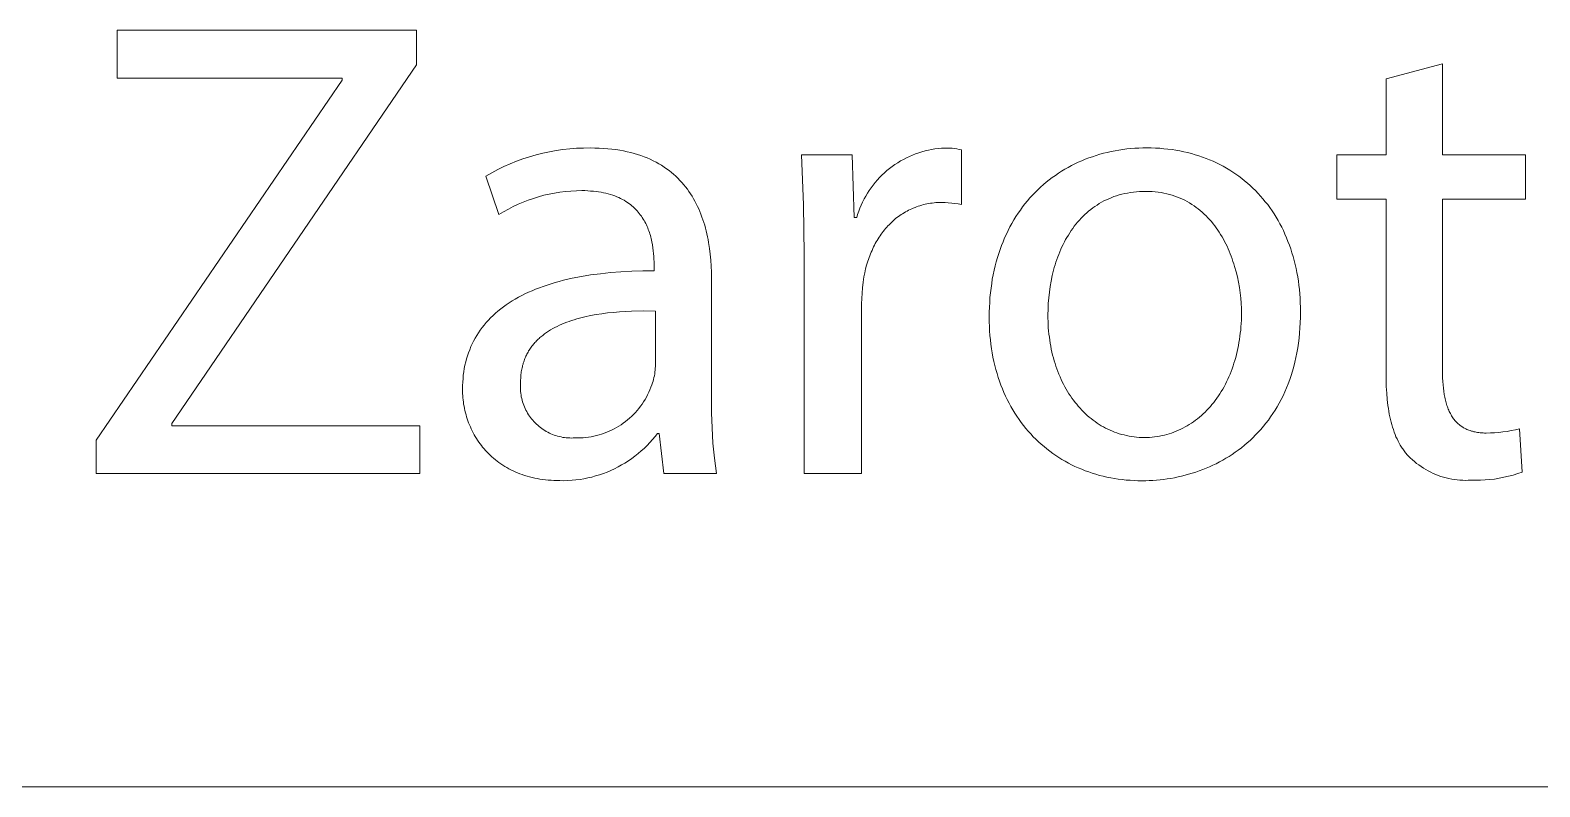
# Model space of a CAD drawing. Header units: millimetres. Extents: x -1519 to 3497, y -297 to 3208.
# Drawn here: x 2647.5 to 2762.7, y -296.8 to -239 of the extents above; entities that cross this region are included whole.
import ezdxf

# ---------------------------------------------------------------- set-up
doc = ezdxf.new("R2010")
doc.units = ezdxf.units.MM
doc.header["$MEASUREMENT"] = 0
doc.layers.add('Domyślny', color=7, linetype='Continuous', true_color=0x000000)

msp = doc.modelspace()

# ---------------------------------------------------------------- linework, layer by layer
at = {"layer": 'Domyślny', "color": 18, "lineweight": 15, "true_color": 0x000000}
for p, q in [((2654.12, -242.68), (2654.12, -239.03)), ((2654.12, -239.03), (2676.97, -239.03)), ((2676.97, -239.03), (2676.97, -241.68)), ((2676.97, -241.68), (2658.29, -269.04)), ((2750.94, -242.74), (2755.25, -241.59)), ((2755.25, -241.59), (2755.25, -248.55)), ((2652.52, -270.31), (2671.29, -242.84)), ((2671.29, -242.68), (2654.12, -242.68)), ((2671.29, -242.84), (2671.29, -242.68)), ((2750.94, -248.55), (2750.94, -242.74)), ((2685.08, -248.84), (2685.58, -248.68)), ((2685.58, -248.68), (2686.08, -248.54)), ((2686.08, -248.54), (2686.59, -248.41)), ((2686.59, -248.41), (2687.1, -248.3)), ((2687.1, -248.3), (2687.62, -248.21)), ((2687.62, -248.21), (2688.14, -248.13)), ((2688.14, -248.13), (2688.66, -248.08)), ((2688.66, -248.08), (2689.18, -248.04)), ((2689.18, -248.04), (2689.7, -248.02)), ((2689.7, -248.02), (2690.23, -248.01)), ((2690.23, -248.01), (2690.57, -248.02)), ((2690.57, -248.02), (2690.91, -248.03)), ((2690.91, -248.03), (2691.23, -248.05)), ((2691.23, -248.05), (2691.55, -248.07)), ((2691.55, -248.07), (2691.87, -248.11)), ((2691.87, -248.11), (2692.17, -248.14)), ((2692.17, -248.14), (2692.47, -248.19)), ((2692.47, -248.19), (2692.75, -248.24)), ((2692.75, -248.24), (2693.03, -248.3)), ((2693.03, -248.3), (2693.31, -248.37)), ((2693.31, -248.37), (2693.57, -248.44)), ((2693.57, -248.44), (2693.83, -248.52)), ((2693.83, -248.52), (2694.09, -248.6)), ((2694.09, -248.6), (2694.33, -248.69)), ((2694.33, -248.69), (2694.57, -248.78)), ((2694.57, -248.78), (2694.8, -248.88)), ((2706.5, -252.35), (2706.34, -248.55)), ((2706.34, -248.55), (2710.2, -248.55)), ((2710.2, -248.55), (2710.37, -253.33)), ((2714.12, -248.89), (2714.35, -248.77)), ((2714.35, -248.77), (2714.58, -248.66)), ((2714.58, -248.66), (2714.81, -248.56)), ((2714.81, -248.56), (2715.05, -248.47)), ((2715.05, -248.47), (2715.29, -248.38)), ((2715.29, -248.38), (2715.53, -248.31)), ((2715.53, -248.31), (2715.77, -248.24)), ((2715.77, -248.24), (2716.02, -248.18)), ((2716.02, -248.18), (2716.27, -248.13)), ((2716.27, -248.13), (2716.52, -248.09)), ((2716.52, -248.09), (2716.78, -248.06)), ((2716.78, -248.06), (2717.03, -248.03)), ((2717.03, -248.03), (2717.28, -248.02)), ((2717.28, -248.02), (2717.47, -248.02)), ((2717.47, -248.02), (2717.65, -248.03)), ((2717.65, -248.03), (2717.83, -248.04)), ((2717.83, -248.04), (2718.01, -248.06)), ((2718.01, -248.06), (2718.19, -248.09)), ((2718.19, -248.09), (2718.37, -248.12)), ((2718.37, -248.12), (2718.55, -248.15)), ((2718.55, -248.15), (2718.55, -252.33)), ((2727.99, -248.88), (2728.26, -248.78)), ((2728.26, -248.78), (2728.54, -248.68)), ((2728.54, -248.68), (2728.82, -248.59)), ((2728.82, -248.59), (2729.1, -248.5)), ((2729.1, -248.5), (2729.39, -248.42)), ((2729.39, -248.42), (2729.67, -248.35)), ((2729.67, -248.35), (2729.97, -248.29)), ((2729.97, -248.29), (2730.26, -248.23)), ((2730.26, -248.23), (2730.56, -248.18)), ((2730.56, -248.18), (2730.86, -248.13)), ((2730.86, -248.13), (2731.16, -248.09)), ((2731.16, -248.09), (2731.46, -248.06)), ((2731.46, -248.06), (2731.77, -248.04)), ((2731.77, -248.04), (2732.08, -248.02)), ((2732.08, -248.02), (2732.39, -248.01)), ((2732.39, -248.01), (2732.71, -248.01)), ((2732.71, -248.01), (2733.03, -248.01)), ((2733.03, -248.01), (2733.35, -248.02)), ((2733.35, -248.02), (2733.67, -248.04)), ((2733.67, -248.04), (2733.99, -248.07)), ((2733.99, -248.07), (2734.3, -248.1)), ((2734.3, -248.1), (2734.61, -248.14)), ((2734.61, -248.14), (2734.91, -248.19)), ((2734.91, -248.19), (2735.21, -248.24)), ((2735.21, -248.24), (2735.51, -248.3)), ((2735.51, -248.3), (2735.8, -248.37)), ((2735.8, -248.37), (2736.09, -248.44)), ((2736.09, -248.44), (2736.38, -248.53)), ((2736.38, -248.53), (2736.66, -248.61)), ((2736.66, -248.61), (2736.94, -248.71)), ((2736.94, -248.71), (2737.21, -248.81)), ((2737.21, -248.81), (2737.48, -248.92)), ((2747.18, -251.93), (2747.18, -248.55)), ((2747.18, -248.55), (2750.94, -248.55)), ((2755.25, -248.55), (2761.58, -248.55)), ((2761.58, -248.55), (2761.58, -251.93)), ((2682.24, -250.17), (2682.7, -249.91)), ((2682.7, -249.91), (2683.16, -249.66)), ((2683.16, -249.66), (2683.63, -249.43)), ((2683.63, -249.43), (2684.11, -249.22)), ((2684.11, -249.22), (2684.59, -249.02)), ((2684.59, -249.02), (2685.08, -248.84)), ((2694.8, -248.88), (2695.02, -248.99)), ((2695.02, -248.99), (2695.24, -249.1)), ((2695.24, -249.1), (2695.45, -249.22)), ((2695.45, -249.22), (2695.66, -249.34)), ((2695.66, -249.34), (2695.85, -249.47)), ((2695.85, -249.47), (2696.05, -249.6)), ((2696.05, -249.6), (2696.23, -249.74)), ((2696.23, -249.74), (2696.41, -249.88)), ((2696.41, -249.88), (2696.58, -250.02)), ((2712.48, -250.09), (2712.67, -249.91)), ((2712.67, -249.91), (2712.86, -249.74)), ((2712.86, -249.74), (2713.06, -249.58)), ((2713.06, -249.58), (2713.26, -249.43)), ((2713.26, -249.43), (2713.47, -249.28)), ((2713.47, -249.28), (2713.68, -249.14)), ((2713.68, -249.14), (2713.9, -249.01)), ((2713.9, -249.01), (2714.12, -248.89)), ((2725.71, -250.11), (2725.94, -249.94)), ((2725.94, -249.94), (2726.19, -249.79)), ((2726.19, -249.79), (2726.43, -249.64)), ((2726.43, -249.64), (2726.68, -249.5)), ((2726.68, -249.5), (2726.94, -249.36)), ((2726.94, -249.36), (2727.19, -249.23)), ((2727.19, -249.23), (2727.46, -249.11)), ((2727.46, -249.11), (2727.72, -248.99)), ((2727.72, -248.99), (2727.99, -248.88)), ((2737.48, -248.92), (2737.75, -249.03)), ((2737.75, -249.03), (2738.01, -249.15)), ((2738.01, -249.15), (2738.26, -249.28)), ((2738.26, -249.28), (2738.52, -249.41)), ((2738.52, -249.41), (2738.76, -249.55)), ((2738.76, -249.55), (2739.01, -249.7)), ((2739.01, -249.7), (2739.24, -249.85)), ((2739.24, -249.85), (2739.48, -250.01)), ((2683.25, -253.09), (2682.24, -250.17)), ((2696.58, -250.02), (2696.75, -250.17)), ((2696.75, -250.17), (2696.91, -250.33)), ((2696.91, -250.33), (2697.06, -250.49)), ((2697.06, -250.49), (2697.21, -250.65)), ((2697.21, -250.65), (2697.36, -250.82)), ((2697.36, -250.82), (2697.49, -250.99)), ((2697.49, -250.99), (2697.63, -251.16)), ((2711.51, -251.26), (2711.65, -251.05)), ((2711.65, -251.05), (2711.81, -250.85)), ((2711.81, -250.85), (2711.96, -250.65)), ((2711.96, -250.65), (2712.13, -250.45)), ((2712.13, -250.45), (2712.3, -250.27)), ((2712.3, -250.27), (2712.48, -250.09)), ((2724.37, -251.2), (2724.58, -251.01)), ((2724.58, -251.01), (2724.8, -250.81)), ((2724.8, -250.81), (2725.02, -250.63)), ((2725.02, -250.63), (2725.24, -250.45)), ((2725.24, -250.45), (2725.47, -250.27)), ((2725.47, -250.27), (2725.71, -250.11)), ((2739.48, -250.01), (2739.71, -250.17)), ((2739.71, -250.17), (2739.93, -250.34)), ((2739.93, -250.34), (2740.15, -250.52)), ((2740.15, -250.52), (2740.37, -250.7)), ((2740.37, -250.7), (2740.58, -250.88)), ((2740.58, -250.88), (2740.78, -251.08)), ((2740.78, -251.08), (2740.98, -251.27)), ((2685.1, -252.15), (2684.72, -252.31)), ((2685.49, -252), (2685.1, -252.15)), ((2685.88, -251.86), (2685.49, -252)), ((2686.28, -251.74), (2685.88, -251.86)), ((2686.69, -251.63), (2686.28, -251.74)), ((2687.09, -251.54), (2686.69, -251.63)), ((2687.5, -251.46), (2687.09, -251.54)), ((2687.91, -251.39), (2687.5, -251.46)), ((2688.33, -251.34), (2687.91, -251.39)), ((2688.74, -251.3), (2688.33, -251.34)), ((2689.16, -251.28), (2688.74, -251.3)), ((2689.58, -251.27), (2689.16, -251.28)), ((2689.81, -251.27), (2689.58, -251.27)), ((2690.03, -251.28), (2689.81, -251.27)), ((2690.24, -251.3), (2690.03, -251.28)), ((2690.46, -251.31), (2690.24, -251.3)), ((2690.66, -251.34), (2690.46, -251.31)), ((2690.86, -251.36), (2690.66, -251.34)), ((2691.05, -251.39), (2690.86, -251.36)), ((2691.24, -251.43), (2691.05, -251.39)), ((2691.42, -251.47), (2691.24, -251.43)), ((2691.59, -251.52), (2691.42, -251.47)), ((2691.76, -251.57), (2691.59, -251.52)), ((2691.93, -251.62), (2691.76, -251.57)), ((2692.09, -251.68), (2691.93, -251.62)), ((2692.24, -251.74), (2692.09, -251.68)), ((2692.39, -251.8), (2692.24, -251.74)), ((2692.53, -251.87), (2692.39, -251.8)), ((2692.67, -251.94), (2692.53, -251.87)), ((2692.8, -252.01), (2692.67, -251.94)), ((2692.93, -252.09), (2692.8, -252.01)), ((2693.05, -252.17), (2692.93, -252.09)), ((2693.17, -252.25), (2693.05, -252.17)), ((2693.29, -252.34), (2693.17, -252.25)), ((2697.63, -251.16), (2697.75, -251.34)), ((2697.75, -251.34), (2697.88, -251.52)), ((2697.88, -251.52), (2697.99, -251.7)), ((2697.99, -251.7), (2698.1, -251.89)), ((2698.1, -251.89), (2698.21, -252.08)), ((2698.21, -252.08), (2698.31, -252.28)), ((2710.9, -252.37), (2711, -252.14)), ((2711, -252.14), (2711.12, -251.91)), ((2711.12, -251.91), (2711.24, -251.69)), ((2711.24, -251.69), (2711.37, -251.47)), ((2711.37, -251.47), (2711.51, -251.26)), ((2716.04, -252.26), (2715.91, -252.29)), ((2716.18, -252.24), (2716.04, -252.26)), ((2716.32, -252.22), (2716.18, -252.24)), ((2716.46, -252.2), (2716.32, -252.22)), ((2716.6, -252.19), (2716.46, -252.2)), ((2716.74, -252.18), (2716.6, -252.19)), ((2716.89, -252.18), (2716.74, -252.18)), ((2717.03, -252.18), (2716.89, -252.18)), ((2717.29, -252.18), (2717.03, -252.18)), ((2717.54, -252.2), (2717.29, -252.18)), ((2717.8, -252.22), (2717.54, -252.2)), ((2718.05, -252.25), (2717.8, -252.22)), ((2718.3, -252.28), (2718.05, -252.25)), ((2723.39, -252.28), (2723.58, -252.06)), ((2723.58, -252.06), (2723.77, -251.83)), ((2723.77, -251.83), (2723.96, -251.62)), ((2723.96, -251.62), (2724.17, -251.41)), ((2724.17, -251.41), (2724.37, -251.2)), ((2729.06, -252.26), (2728.89, -252.37)), ((2729.24, -252.16), (2729.06, -252.26)), ((2729.42, -252.06), (2729.24, -252.16)), ((2729.6, -251.97), (2729.42, -252.06)), ((2729.79, -251.89), (2729.6, -251.97)), ((2729.98, -251.81), (2729.79, -251.89)), ((2730.18, -251.73), (2729.98, -251.81)), ((2730.38, -251.67), (2730.18, -251.73)), ((2730.58, -251.6), (2730.38, -251.67)), ((2730.79, -251.55), (2730.58, -251.6)), ((2731, -251.5), (2730.79, -251.55)), ((2731.22, -251.46), (2731, -251.5)), ((2731.44, -251.42), (2731.22, -251.46)), ((2731.66, -251.39), (2731.44, -251.42)), ((2731.89, -251.36), (2731.66, -251.39)), ((2732.13, -251.35), (2731.89, -251.36)), ((2732.36, -251.34), (2732.13, -251.35)), ((2732.61, -251.33), (2732.36, -251.34)), ((2732.85, -251.34), (2732.61, -251.33)), ((2733.09, -251.35), (2732.85, -251.34)), ((2733.32, -251.37), (2733.09, -251.35)), ((2733.55, -251.39), (2733.32, -251.37)), ((2733.77, -251.42), (2733.55, -251.39)), ((2733.99, -251.46), (2733.77, -251.42)), ((2734.21, -251.51), (2733.99, -251.46)), ((2734.42, -251.56), (2734.21, -251.51)), ((2734.63, -251.62), (2734.42, -251.56)), ((2734.83, -251.69), (2734.63, -251.62)), ((2735.03, -251.76), (2734.83, -251.69)), ((2735.22, -251.84), (2735.03, -251.76)), ((2735.41, -251.92), (2735.22, -251.84)), ((2735.59, -252.01), (2735.41, -251.92)), ((2735.77, -252.11), (2735.59, -252.01)), ((2735.95, -252.21), (2735.77, -252.11)), ((2736.12, -252.32), (2735.95, -252.21)), ((2740.98, -251.27), (2741.18, -251.48)), ((2741.18, -251.48), (2741.37, -251.69)), ((2741.37, -251.69), (2741.55, -251.9)), ((2741.55, -251.9), (2741.73, -252.12)), ((2741.73, -252.12), (2741.91, -252.34)), ((2750.94, -251.93), (2747.18, -251.93)), ((2750.94, -265.19), (2750.94, -251.93)), ((2761.58, -251.93), (2755.25, -251.93)), ((2755.25, -251.93), (2755.25, -265.02)), ((2683.6, -252.88), (2683.25, -253.09)), ((2683.97, -252.68), (2683.6, -252.88)), ((2684.34, -252.49), (2683.97, -252.68)), ((2684.72, -252.31), (2684.34, -252.49)), ((2693.4, -252.43), (2693.29, -252.34)), ((2693.5, -252.52), (2693.4, -252.43)), ((2693.6, -252.61), (2693.5, -252.52)), ((2693.7, -252.71), (2693.6, -252.61)), ((2693.79, -252.81), (2693.7, -252.71)), ((2693.88, -252.91), (2693.79, -252.81)), ((2693.96, -253.01), (2693.88, -252.91)), ((2694.04, -253.12), (2693.96, -253.01)), ((2694.12, -253.22), (2694.04, -253.12)), ((2694.19, -253.33), (2694.12, -253.22)), ((2694.26, -253.44), (2694.19, -253.33)), ((2698.31, -252.28), (2698.41, -252.47)), ((2698.41, -252.47), (2698.5, -252.67)), ((2698.5, -252.67), (2698.58, -252.87)), ((2698.58, -252.87), (2698.67, -253.08)), ((2698.67, -253.08), (2698.74, -253.29)), ((2698.74, -253.29), (2698.82, -253.49)), ((2706.54, -256.15), (2706.5, -252.35)), ((2710.37, -253.33), (2710.55, -253.33)), ((2710.55, -253.33), (2710.62, -253.09)), ((2710.62, -253.09), (2710.71, -252.85)), ((2710.71, -252.85), (2710.8, -252.61)), ((2710.8, -252.61), (2710.9, -252.37)), ((2713.52, -253.41), (2713.42, -253.5)), ((2713.62, -253.33), (2713.52, -253.41)), ((2713.73, -253.25), (2713.62, -253.33)), ((2713.83, -253.17), (2713.73, -253.25)), ((2713.94, -253.1), (2713.83, -253.17)), ((2714.05, -253.03), (2713.94, -253.1)), ((2714.16, -252.96), (2714.05, -253.03)), ((2714.28, -252.89), (2714.16, -252.96)), ((2714.39, -252.83), (2714.28, -252.89)), ((2714.51, -252.76), (2714.39, -252.83)), ((2714.63, -252.71), (2714.51, -252.76)), ((2714.75, -252.65), (2714.63, -252.71)), ((2714.87, -252.6), (2714.75, -252.65)), ((2715, -252.55), (2714.87, -252.6)), ((2715.12, -252.5), (2715, -252.55)), ((2715.25, -252.46), (2715.12, -252.5)), ((2715.38, -252.42), (2715.25, -252.46)), ((2715.51, -252.38), (2715.38, -252.42)), ((2715.64, -252.34), (2715.51, -252.38)), ((2715.77, -252.31), (2715.64, -252.34)), ((2715.91, -252.29), (2715.77, -252.31)), ((2718.55, -252.33), (2718.3, -252.28)), ((2722.54, -253.51), (2722.7, -253.25)), ((2722.7, -253.25), (2722.87, -253)), ((2722.87, -253), (2723.04, -252.76)), ((2723.04, -252.76), (2723.21, -252.52)), ((2723.21, -252.52), (2723.39, -252.28)), ((2727.67, -253.38), (2727.54, -253.53)), ((2727.81, -253.24), (2727.67, -253.38)), ((2727.95, -253.1), (2727.81, -253.24)), ((2728.1, -252.97), (2727.95, -253.1)), ((2728.25, -252.84), (2728.1, -252.97)), ((2728.41, -252.71), (2728.25, -252.84)), ((2728.56, -252.59), (2728.41, -252.71)), ((2728.73, -252.48), (2728.56, -252.59)), ((2728.89, -252.37), (2728.73, -252.48)), ((2736.29, -252.43), (2736.12, -252.32)), ((2736.46, -252.55), (2736.29, -252.43)), ((2736.61, -252.67), (2736.46, -252.55)), ((2736.77, -252.79), (2736.61, -252.67)), ((2736.92, -252.92), (2736.77, -252.79)), ((2737.07, -253.06), (2736.92, -252.92)), ((2737.21, -253.2), (2737.07, -253.06)), ((2737.35, -253.34), (2737.21, -253.2)), ((2737.49, -253.49), (2737.35, -253.34)), ((2741.91, -252.34), (2742.08, -252.57)), ((2742.08, -252.57), (2742.24, -252.81)), ((2742.24, -252.81), (2742.4, -253.05)), ((2742.4, -253.05), (2742.55, -253.29)), ((2742.55, -253.29), (2742.7, -253.54)), ((2694.33, -253.55), (2694.26, -253.44)), ((2694.39, -253.66), (2694.33, -253.55)), ((2694.45, -253.77), (2694.39, -253.66)), ((2694.5, -253.89), (2694.45, -253.77)), ((2694.56, -254), (2694.5, -253.89)), ((2694.61, -254.12), (2694.56, -254)), ((2694.65, -254.23), (2694.61, -254.12)), ((2694.7, -254.35), (2694.65, -254.23)), ((2694.74, -254.47), (2694.7, -254.35)), ((2694.77, -254.58), (2694.74, -254.47)), ((2698.82, -253.49), (2698.88, -253.71)), ((2698.88, -253.71), (2698.95, -253.92)), ((2698.95, -253.92), (2699.01, -254.13)), ((2699.01, -254.13), (2699.06, -254.35)), ((2699.06, -254.35), (2699.12, -254.57)), ((2699.12, -254.57), (2699.16, -254.79)), ((2712.5, -254.49), (2712.42, -254.6)), ((2712.58, -254.38), (2712.5, -254.49)), ((2712.67, -254.27), (2712.58, -254.38)), ((2712.75, -254.17), (2712.67, -254.27)), ((2712.84, -254.06), (2712.75, -254.17)), ((2712.93, -253.96), (2712.84, -254.06)), ((2713.03, -253.87), (2712.93, -253.96)), ((2713.12, -253.77), (2713.03, -253.87)), ((2713.22, -253.68), (2713.12, -253.77)), ((2713.32, -253.59), (2713.22, -253.68)), ((2713.42, -253.5), (2713.32, -253.59)), ((2721.97, -254.59), (2722.1, -254.31)), ((2722.1, -254.31), (2722.24, -254.04)), ((2722.24, -254.04), (2722.39, -253.77)), ((2722.39, -253.77), (2722.54, -253.51)), ((2726.81, -254.49), (2726.7, -254.66)), ((2726.92, -254.32), (2726.81, -254.49)), ((2727.03, -254.15), (2726.92, -254.32)), ((2727.15, -253.99), (2727.03, -254.15)), ((2727.28, -253.83), (2727.15, -253.99)), ((2727.4, -253.68), (2727.28, -253.83)), ((2727.54, -253.53), (2727.4, -253.68)), ((2737.62, -253.64), (2737.49, -253.49)), ((2737.75, -253.8), (2737.62, -253.64)), ((2737.87, -253.95), (2737.75, -253.8)), ((2737.99, -254.12), (2737.87, -253.95)), ((2738.1, -254.28), (2737.99, -254.12)), ((2738.22, -254.45), (2738.1, -254.28)), ((2738.32, -254.62), (2738.22, -254.45)), ((2742.7, -253.54), (2742.84, -253.8)), ((2742.84, -253.8), (2742.98, -254.06)), ((2742.98, -254.06), (2743.11, -254.32)), ((2743.11, -254.32), (2743.23, -254.59)), ((2694.81, -254.7), (2694.77, -254.58)), ((2694.84, -254.82), (2694.81, -254.7)), ((2694.87, -254.93), (2694.84, -254.82)), ((2694.9, -255.05), (2694.87, -254.93)), ((2694.92, -255.17), (2694.9, -255.05)), ((2694.97, -255.4), (2694.92, -255.17)), ((2695, -255.63), (2694.97, -255.4)), ((2695.03, -255.86), (2695, -255.63)), ((2699.16, -254.79), (2699.21, -255.01)), ((2699.21, -255.01), (2699.25, -255.23)), ((2699.25, -255.23), (2699.32, -255.68)), ((2699.32, -255.68), (2699.37, -256.13)), ((2711.78, -255.7), (2711.72, -255.83)), ((2711.84, -255.57), (2711.78, -255.7)), ((2711.91, -255.44), (2711.84, -255.57)), ((2711.97, -255.31), (2711.91, -255.44)), ((2712.04, -255.19), (2711.97, -255.31)), ((2712.11, -255.07), (2712.04, -255.19)), ((2712.19, -254.95), (2712.11, -255.07)), ((2712.26, -254.83), (2712.19, -254.95)), ((2712.34, -254.71), (2712.26, -254.83)), ((2712.42, -254.6), (2712.34, -254.71)), ((2721.49, -255.77), (2721.6, -255.46)), ((2721.6, -255.46), (2721.72, -255.17)), ((2721.72, -255.17), (2721.84, -254.88)), ((2721.84, -254.88), (2721.97, -254.59)), ((2726.21, -255.56), (2726.13, -255.75)), ((2726.3, -255.38), (2726.21, -255.56)), ((2726.4, -255.19), (2726.3, -255.38)), ((2726.49, -255.01), (2726.4, -255.19)), ((2726.59, -254.84), (2726.49, -255.01)), ((2726.7, -254.66), (2726.59, -254.84)), ((2738.43, -254.8), (2738.32, -254.62)), ((2738.53, -254.98), (2738.43, -254.8)), ((2738.62, -255.16), (2738.53, -254.98)), ((2738.72, -255.34), (2738.62, -255.16)), ((2738.81, -255.52), (2738.72, -255.34)), ((2738.89, -255.71), (2738.81, -255.52)), ((2738.97, -255.9), (2738.89, -255.71)), ((2743.23, -254.59), (2743.35, -254.87)), ((2743.35, -254.87), (2743.46, -255.15)), ((2743.46, -255.15), (2743.57, -255.43)), ((2743.57, -255.43), (2743.67, -255.72)), ((2743.67, -255.72), (2743.76, -256.01)), ((2695.05, -256.08), (2695.03, -255.86)), ((2695.07, -256.3), (2695.05, -256.08)), ((2695.08, -256.51), (2695.07, -256.3)), ((2695.09, -256.71), (2695.08, -256.51)), ((2695.09, -256.9), (2695.09, -256.71)), ((2699.37, -256.13), (2699.41, -256.59)), ((2699.41, -256.59), (2699.44, -257.04)), ((2706.54, -272.86), (2706.54, -256.15)), ((2711.4, -256.66), (2711.31, -256.95)), ((2711.45, -256.52), (2711.4, -256.66)), ((2711.5, -256.37), (2711.45, -256.52)), ((2711.55, -256.24), (2711.5, -256.37)), ((2711.61, -256.1), (2711.55, -256.24)), ((2711.66, -255.96), (2711.61, -256.1)), ((2711.72, -255.83), (2711.66, -255.96)), ((2721.11, -257.02), (2721.2, -256.7)), ((2721.2, -256.7), (2721.29, -256.38)), ((2721.29, -256.38), (2721.39, -256.07)), ((2721.39, -256.07), (2721.49, -255.77)), ((2725.75, -256.73), (2725.69, -256.93)), ((2725.82, -256.53), (2725.75, -256.73)), ((2725.89, -256.33), (2725.82, -256.53)), ((2725.97, -256.14), (2725.89, -256.33)), ((2726.04, -255.95), (2725.97, -256.14)), ((2726.13, -255.75), (2726.04, -255.95)), ((2739.05, -256.09), (2738.97, -255.9)), ((2739.13, -256.28), (2739.05, -256.09)), ((2739.2, -256.48), (2739.13, -256.28)), ((2739.26, -256.67), (2739.2, -256.48)), ((2739.33, -256.87), (2739.26, -256.67)), ((2739.39, -257.06), (2739.33, -256.87)), ((2743.76, -256.01), (2743.85, -256.3)), ((2743.85, -256.3), (2743.93, -256.6)), ((2743.93, -256.6), (2744.01, -256.91)), ((2688.18, -258.11), (2688.84, -257.96)), ((2688.84, -257.96), (2689.54, -257.82)), ((2689.54, -257.82), (2690.25, -257.7)), ((2690.25, -257.7), (2691, -257.61)), ((2691, -257.61), (2691.76, -257.52)), ((2691.76, -257.52), (2692.56, -257.46)), ((2692.56, -257.46), (2693.38, -257.42)), ((2693.38, -257.42), (2694.22, -257.39)), ((2694.22, -257.39), (2695.09, -257.39)), ((2695.09, -257.39), (2695.09, -256.9)), ((2699.44, -257.04), (2699.46, -257.5)), ((2699.46, -257.5), (2699.46, -257.95)), ((2699.46, -257.95), (2699.46, -267.06)), ((2711.1, -257.86), (2711.04, -258.27)), ((2711.16, -257.55), (2711.1, -257.86)), ((2711.23, -257.25), (2711.16, -257.55)), ((2711.31, -256.95), (2711.23, -257.25)), ((2720.85, -258.37), (2720.9, -258.03)), ((2720.9, -258.03), (2720.97, -257.69)), ((2720.97, -257.69), (2721.04, -257.35)), ((2721.04, -257.35), (2721.11, -257.02)), ((2725.47, -257.76), (2725.38, -258.18)), ((2725.52, -257.55), (2725.47, -257.76)), ((2725.57, -257.34), (2725.52, -257.55)), ((2725.63, -257.14), (2725.57, -257.34)), ((2725.69, -256.93), (2725.63, -257.14)), ((2739.5, -257.46), (2739.39, -257.06)), ((2739.6, -257.86), (2739.5, -257.46)), ((2739.68, -258.27), (2739.6, -257.86)), ((2744.01, -256.91), (2744.08, -257.22)), ((2744.08, -257.22), (2744.14, -257.53)), ((2744.14, -257.53), (2744.2, -257.85)), ((2744.2, -257.85), (2744.25, -258.17)), ((2684.99, -259.28), (2685.24, -259.15)), ((2685.24, -259.15), (2685.51, -259.03)), ((2685.51, -259.03), (2685.78, -258.91)), ((2685.78, -258.91), (2686.05, -258.8)), ((2686.05, -258.8), (2686.34, -258.68)), ((2686.34, -258.68), (2686.63, -258.58)), ((2686.63, -258.58), (2686.93, -258.48)), ((2686.93, -258.48), (2687.23, -258.38)), ((2687.23, -258.38), (2687.54, -258.29)), ((2687.54, -258.29), (2687.86, -258.2)), ((2687.86, -258.2), (2688.18, -258.11)), ((2710.96, -259.09), (2710.93, -259.5)), ((2710.99, -258.68), (2710.96, -259.09)), ((2711.04, -258.27), (2710.99, -258.68)), ((2720.72, -259.43), (2720.76, -259.07)), ((2720.76, -259.07), (2720.8, -258.72)), ((2720.8, -258.72), (2720.85, -258.37)), ((2725.25, -259.03), (2725.2, -259.46)), ((2725.31, -258.6), (2725.25, -259.03)), ((2725.38, -258.18), (2725.31, -258.6)), ((2739.75, -258.67), (2739.68, -258.27)), ((2739.81, -259.07), (2739.75, -258.67)), ((2739.85, -259.47), (2739.81, -259.07)), ((2744.25, -258.17), (2744.29, -258.49)), ((2744.29, -258.49), (2744.33, -258.82)), ((2744.33, -258.82), (2744.36, -259.15)), ((2744.36, -259.15), (2744.38, -259.49)), ((2683.18, -260.46), (2683.39, -260.3)), ((2683.39, -260.3), (2683.59, -260.14)), ((2683.59, -260.14), (2683.81, -259.99)), ((2683.81, -259.99), (2684.03, -259.84)), ((2684.03, -259.84), (2684.26, -259.69)), ((2684.26, -259.69), (2684.5, -259.55)), ((2684.5, -259.55), (2684.74, -259.41)), ((2684.74, -259.41), (2684.99, -259.28)), ((2710.93, -259.5), (2710.92, -259.91)), ((2710.92, -259.91), (2710.92, -272.86)), ((2720.67, -260.54), (2720.68, -260.17)), ((2720.68, -260.17), (2720.7, -259.8)), ((2720.7, -259.8), (2720.72, -259.43)), ((2725.15, -260.32), (2725.14, -260.75)), ((2725.17, -259.89), (2725.15, -260.32)), ((2725.2, -259.46), (2725.17, -259.89)), ((2739.88, -259.87), (2739.85, -259.47)), ((2739.9, -260.26), (2739.88, -259.87)), ((2739.9, -260.65), (2739.9, -260.26)), ((2744.38, -259.49), (2744.4, -259.83)), ((2744.4, -259.83), (2744.41, -260.17)), ((2744.41, -260.17), (2744.41, -260.52)), ((2682.12, -261.53), (2682.28, -261.34)), ((2682.28, -261.34), (2682.45, -261.16)), ((2682.45, -261.16), (2682.62, -260.98)), ((2682.62, -260.98), (2682.8, -260.8)), ((2682.8, -260.8), (2682.99, -260.63)), ((2682.99, -260.63), (2683.18, -260.46)), ((2688.05, -261.46), (2687.87, -261.54)), ((2688.23, -261.39), (2688.05, -261.46)), ((2688.42, -261.32), (2688.23, -261.39)), ((2688.61, -261.25), (2688.42, -261.32)), ((2688.8, -261.18), (2688.61, -261.25)), ((2689, -261.12), (2688.8, -261.18)), ((2689.2, -261.06), (2689, -261.12)), ((2689.4, -261), (2689.2, -261.06)), ((2689.81, -260.9), (2689.4, -261)), ((2690.23, -260.81), (2689.81, -260.9)), ((2690.66, -260.73), (2690.23, -260.81)), ((2691.1, -260.67), (2690.66, -260.73)), ((2691.54, -260.61), (2691.1, -260.67)), ((2691.99, -260.56), (2691.54, -260.61)), ((2692.45, -260.52), (2691.99, -260.56)), ((2692.9, -260.49), (2692.45, -260.52)), ((2693.36, -260.47), (2692.9, -260.49)), ((2694.28, -260.45), (2693.36, -260.47)), ((2695.19, -260.46), (2694.28, -260.45)), ((2695.19, -264.69), (2695.19, -260.46)), ((2720.66, -260.92), (2720.67, -260.54)), ((2720.67, -261.28), (2720.66, -260.92)), ((2720.68, -261.63), (2720.67, -261.28)), ((2725.14, -260.75), (2725.14, -261)), ((2725.14, -261), (2725.15, -261.25)), ((2725.15, -261.25), (2725.16, -261.49)), ((2739.87, -261.66), (2739.88, -261.41)), ((2739.88, -261.41), (2739.9, -261.16)), ((2739.9, -260.91), (2739.9, -260.65)), ((2739.9, -261.16), (2739.9, -260.91)), ((2744.4, -261.35), (2744.37, -261.75)), ((2744.41, -260.94), (2744.4, -261.35)), ((2744.41, -260.52), (2744.41, -260.94)), ((2681.32, -262.75), (2681.44, -262.53)), ((2681.44, -262.53), (2681.56, -262.32)), ((2681.56, -262.32), (2681.69, -262.12)), ((2681.69, -262.12), (2681.83, -261.92)), ((2681.83, -261.92), (2681.97, -261.72)), ((2681.97, -261.72), (2682.12, -261.53)), ((2686.25, -262.61), (2686.18, -262.68)), ((2686.31, -262.55), (2686.25, -262.61)), ((2686.38, -262.49), (2686.31, -262.55)), ((2686.45, -262.43), (2686.38, -262.49)), ((2686.52, -262.38), (2686.45, -262.43)), ((2686.59, -262.32), (2686.52, -262.38)), ((2686.73, -262.21), (2686.59, -262.32)), ((2686.88, -262.1), (2686.73, -262.21)), ((2687.04, -262), (2686.88, -262.1)), ((2687.19, -261.9), (2687.04, -262)), ((2687.36, -261.8), (2687.19, -261.9)), ((2687.52, -261.71), (2687.36, -261.8)), ((2687.7, -261.63), (2687.52, -261.71)), ((2687.87, -261.54), (2687.7, -261.63)), ((2720.69, -261.98), (2720.68, -261.63)), ((2720.72, -262.33), (2720.69, -261.98)), ((2720.75, -262.67), (2720.72, -262.33)), ((2725.16, -261.49), (2725.17, -261.74)), ((2725.17, -261.74), (2725.19, -261.98)), ((2725.19, -261.98), (2725.22, -262.22)), ((2725.22, -262.22), (2725.25, -262.45)), ((2725.25, -262.45), (2725.28, -262.69)), ((2739.72, -262.87), (2739.76, -262.63)), ((2739.76, -262.63), (2739.79, -262.39)), ((2739.79, -262.39), (2739.82, -262.15)), ((2739.82, -262.15), (2739.85, -261.91)), ((2739.85, -261.91), (2739.87, -261.66)), ((2744.3, -262.53), (2744.26, -262.91)), ((2744.34, -262.14), (2744.3, -262.53)), ((2744.37, -261.75), (2744.34, -262.14)), ((2680.85, -263.87), (2680.93, -263.64)), ((2680.93, -263.64), (2681.02, -263.41)), ((2681.02, -263.41), (2681.11, -263.18)), ((2681.11, -263.18), (2681.21, -262.96)), ((2681.21, -262.96), (2681.32, -262.75)), ((2685.39, -263.75), (2685.35, -263.83)), ((2685.43, -263.67), (2685.39, -263.75)), ((2685.48, -263.59), (2685.43, -263.67)), ((2685.52, -263.51), (2685.48, -263.59)), ((2685.57, -263.44), (2685.52, -263.51)), ((2685.62, -263.36), (2685.57, -263.44)), ((2685.67, -263.29), (2685.62, -263.36)), ((2685.72, -263.22), (2685.67, -263.29)), ((2685.77, -263.14), (2685.72, -263.22)), ((2685.83, -263.07), (2685.77, -263.14)), ((2685.88, -263), (2685.83, -263.07)), ((2685.94, -262.94), (2685.88, -263)), ((2686, -262.87), (2685.94, -262.94)), ((2686.06, -262.8), (2686, -262.87)), ((2686.12, -262.74), (2686.06, -262.8)), ((2686.18, -262.68), (2686.12, -262.74)), ((2720.79, -263), (2720.75, -262.67)), ((2720.84, -263.34), (2720.79, -263)), ((2720.89, -263.66), (2720.84, -263.34)), ((2720.95, -263.99), (2720.89, -263.66)), ((2725.28, -262.69), (2725.32, -262.92)), ((2725.32, -262.92), (2725.36, -263.15)), ((2725.36, -263.15), (2725.4, -263.37)), ((2725.4, -263.37), (2725.45, -263.6)), ((2725.45, -263.6), (2725.5, -263.82)), ((2739.53, -263.78), (2739.58, -263.56)), ((2739.58, -263.56), (2739.63, -263.33)), ((2739.63, -263.33), (2739.68, -263.1)), ((2739.68, -263.1), (2739.72, -262.87)), ((2744.14, -263.65), (2744.06, -264.01)), ((2744.2, -263.28), (2744.14, -263.65)), ((2744.26, -262.91), (2744.2, -263.28)), ((2680.57, -265.1), (2680.61, -264.84)), ((2680.61, -264.84), (2680.66, -264.59)), ((2680.66, -264.59), (2680.72, -264.35)), ((2680.72, -264.35), (2680.78, -264.11)), ((2680.78, -264.11), (2680.85, -263.87)), ((2685, -264.9), (2684.98, -265)), ((2685.02, -264.8), (2685, -264.9)), ((2685.04, -264.71), (2685.02, -264.8)), ((2685.06, -264.61), (2685.04, -264.71)), ((2685.09, -264.52), (2685.06, -264.61)), ((2685.11, -264.43), (2685.09, -264.52)), ((2685.14, -264.34), (2685.11, -264.43)), ((2685.17, -264.25), (2685.14, -264.34)), ((2685.21, -264.17), (2685.17, -264.25)), ((2685.24, -264.08), (2685.21, -264.17)), ((2685.28, -263.99), (2685.24, -264.08)), ((2685.31, -263.91), (2685.28, -263.99)), ((2685.35, -263.83), (2685.31, -263.91)), ((2695.17, -264.97), (2695.18, -264.83)), ((2695.18, -264.83), (2695.19, -264.69)), ((2721.02, -264.3), (2720.95, -263.99)), ((2721.09, -264.62), (2721.02, -264.3)), ((2721.17, -264.93), (2721.09, -264.62)), ((2721.26, -265.23), (2721.17, -264.93)), ((2725.5, -263.82), (2725.56, -264.03)), ((2725.56, -264.03), (2725.62, -264.25)), ((2725.62, -264.25), (2725.69, -264.46)), ((2725.69, -264.46), (2725.75, -264.67)), ((2725.75, -264.67), (2725.83, -264.88)), ((2725.83, -264.88), (2725.9, -265.08)), ((2739.12, -265.07), (2739.2, -264.86)), ((2739.2, -264.86), (2739.27, -264.65)), ((2739.27, -264.65), (2739.34, -264.44)), ((2739.34, -264.44), (2739.41, -264.23)), ((2739.41, -264.23), (2739.47, -264.01)), ((2739.47, -264.01), (2739.53, -263.78)), ((2743.9, -264.7), (2743.8, -265.04)), ((2743.98, -264.36), (2743.9, -264.7)), ((2744.06, -264.01), (2743.98, -264.36)), ((2680.48, -266.15), (2680.49, -265.88)), ((2680.49, -265.88), (2680.51, -265.62)), ((2680.51, -265.62), (2680.53, -265.35)), ((2680.53, -265.35), (2680.57, -265.1)), ((2684.9, -265.94), (2684.89, -266.07)), ((2684.89, -266.07), (2684.89, -266.21)), ((2684.91, -265.61), (2684.9, -265.72)), ((2684.9, -265.72), (2684.9, -265.83)), ((2684.9, -265.83), (2684.9, -265.94)), ((2684.92, -265.4), (2684.91, -265.51)), ((2684.91, -265.51), (2684.91, -265.61)), ((2684.93, -265.3), (2684.92, -265.4)), ((2684.95, -265.2), (2684.93, -265.3)), ((2684.96, -265.1), (2684.95, -265.2)), ((2684.98, -265), (2684.96, -265.1)), ((2694.85, -266.28), (2694.92, -266.09)), ((2694.92, -266.09), (2694.97, -265.95)), ((2694.97, -265.95), (2695.01, -265.82)), ((2695.01, -265.82), (2695.05, -265.68)), ((2695.05, -265.68), (2695.08, -265.54)), ((2695.08, -265.54), (2695.11, -265.4)), ((2695.11, -265.4), (2695.14, -265.26)), ((2695.14, -265.26), (2695.16, -265.11)), ((2695.16, -265.11), (2695.17, -264.97)), ((2721.35, -265.53), (2721.26, -265.23)), ((2721.45, -265.82), (2721.35, -265.53)), ((2721.56, -266.11), (2721.45, -265.82)), ((2725.9, -265.08), (2725.98, -265.28)), ((2725.98, -265.28), (2726.07, -265.48)), ((2726.07, -265.48), (2726.15, -265.68)), ((2726.15, -265.68), (2726.24, -265.87)), ((2726.24, -265.87), (2726.34, -266.05)), ((2726.34, -266.05), (2726.43, -266.24)), ((2738.58, -266.24), (2738.68, -266.05)), ((2738.68, -266.05), (2738.77, -265.86)), ((2738.77, -265.86), (2738.87, -265.67)), ((2738.87, -265.67), (2738.95, -265.47)), ((2738.95, -265.47), (2739.04, -265.27)), ((2739.04, -265.27), (2739.12, -265.07)), ((2743.47, -266.01), (2743.35, -266.32)), ((2743.59, -265.69), (2743.47, -266.01)), ((2743.7, -265.37), (2743.59, -265.69)), ((2743.8, -265.04), (2743.7, -265.37)), ((2750.95, -265.72), (2750.94, -265.19)), ((2750.96, -266.23), (2750.95, -265.72)), ((2755.25, -265.02), (2755.25, -265.3)), ((2755.25, -265.3), (2755.26, -265.57)), ((2755.26, -265.57), (2755.27, -265.84)), ((2755.27, -265.84), (2755.29, -266.09)), ((2680.47, -266.42), (2680.48, -266.15)), ((2680.47, -266.59), (2680.47, -266.42)), ((2680.48, -266.75), (2680.47, -266.59)), ((2680.49, -266.92), (2680.48, -266.75)), ((2680.5, -267.08), (2680.49, -266.92)), ((2680.52, -267.25), (2680.5, -267.08)), ((2684.89, -266.21), (2684.89, -266.34)), ((2684.89, -266.34), (2684.89, -266.47)), ((2684.89, -266.47), (2684.9, -266.61)), ((2684.9, -266.61), (2684.92, -266.74)), ((2684.92, -266.74), (2684.94, -266.88)), ((2684.94, -266.88), (2684.96, -267.01)), ((2684.96, -267.01), (2684.99, -267.14)), ((2684.99, -267.14), (2685.02, -267.27)), ((2694.29, -267.38), (2694.4, -267.21)), ((2694.4, -267.21), (2694.5, -267.03)), ((2694.5, -267.03), (2694.6, -266.85)), ((2694.6, -266.85), (2694.69, -266.66)), ((2694.69, -266.66), (2694.77, -266.47)), ((2694.77, -266.47), (2694.85, -266.28)), ((2699.46, -267.06), (2699.47, -268.22)), ((2721.67, -266.4), (2721.56, -266.11)), ((2721.79, -266.68), (2721.67, -266.4)), ((2721.91, -266.95), (2721.79, -266.68)), ((2722.04, -267.22), (2721.91, -266.95)), ((2722.18, -267.49), (2722.04, -267.22)), ((2726.43, -266.24), (2726.54, -266.42)), ((2726.54, -266.42), (2726.64, -266.6)), ((2726.64, -266.6), (2726.75, -266.77)), ((2726.75, -266.77), (2726.86, -266.94)), ((2726.86, -266.94), (2726.97, -267.11)), ((2726.97, -267.11), (2727.09, -267.27)), ((2737.91, -267.28), (2738.03, -267.11)), ((2738.03, -267.11), (2738.15, -266.94)), ((2738.15, -266.94), (2738.26, -266.77)), ((2738.26, -266.77), (2738.37, -266.6)), ((2738.37, -266.6), (2738.48, -266.42)), ((2738.48, -266.42), (2738.58, -266.24)), ((2742.94, -267.2), (2742.79, -267.48)), ((2743.08, -266.92), (2742.94, -267.2)), ((2743.22, -266.62), (2743.08, -266.92)), ((2743.35, -266.32), (2743.22, -266.62)), ((2750.99, -266.72), (2750.96, -266.23)), ((2751.03, -267.2), (2750.99, -266.72)), ((2751.09, -267.66), (2751.03, -267.2)), ((2755.29, -266.09), (2755.32, -266.34)), ((2755.32, -266.34), (2755.35, -266.58)), ((2755.35, -266.58), (2755.38, -266.82)), ((2755.38, -266.82), (2755.42, -267.04)), ((2755.42, -267.04), (2755.45, -267.15)), ((2755.45, -267.15), (2755.47, -267.26)), ((2680.54, -267.41), (2680.52, -267.25)), ((2680.56, -267.57), (2680.54, -267.41)), ((2680.59, -267.73), (2680.56, -267.57)), ((2680.62, -267.9), (2680.59, -267.73)), ((2680.66, -268.06), (2680.62, -267.9)), ((2680.7, -268.22), (2680.66, -268.06)), ((2680.74, -268.38), (2680.7, -268.22)), ((2680.78, -268.53), (2680.74, -268.38)), ((2685.02, -267.27), (2685.06, -267.4)), ((2685.06, -267.4), (2685.1, -267.53)), ((2685.1, -267.53), (2685.15, -267.65)), ((2685.15, -267.65), (2685.2, -267.78)), ((2685.2, -267.78), (2685.25, -267.9)), ((2685.25, -267.9), (2685.31, -268.02)), ((2685.31, -268.02), (2685.37, -268.14)), ((2685.37, -268.14), (2685.44, -268.26)), ((2685.44, -268.26), (2685.51, -268.37)), ((2685.51, -268.37), (2685.58, -268.48)), ((2693.38, -268.49), (2693.52, -268.35)), ((2693.52, -268.35), (2693.66, -268.2)), ((2693.66, -268.2), (2693.8, -268.05)), ((2693.8, -268.05), (2693.93, -267.89)), ((2693.93, -267.89), (2694.06, -267.72)), ((2694.06, -267.72), (2694.18, -267.56)), ((2694.18, -267.56), (2694.29, -267.38)), ((2699.47, -268.22), (2699.51, -269.38)), ((2722.32, -267.75), (2722.18, -267.49)), ((2722.46, -268), (2722.32, -267.75)), ((2722.62, -268.25), (2722.46, -268)), ((2722.77, -268.49), (2722.62, -268.25)), ((2727.09, -267.27), (2727.21, -267.43)), ((2727.21, -267.43), (2727.34, -267.58)), ((2727.34, -267.58), (2727.46, -267.73)), ((2727.46, -267.73), (2727.59, -267.88)), ((2727.59, -267.88), (2727.73, -268.02)), ((2727.73, -268.02), (2727.86, -268.16)), ((2727.86, -268.16), (2728, -268.3)), ((2728, -268.3), (2728.14, -268.43)), ((2736.85, -268.43), (2736.99, -268.3)), ((2736.99, -268.3), (2737.13, -268.17)), ((2737.13, -268.17), (2737.27, -268.03)), ((2737.27, -268.03), (2737.4, -267.89)), ((2737.4, -267.89), (2737.54, -267.74)), ((2737.54, -267.74), (2737.66, -267.59)), ((2737.66, -267.59), (2737.79, -267.43)), ((2737.79, -267.43), (2737.91, -267.28)), ((2742.31, -268.29), (2742.13, -268.54)), ((2742.47, -268.03), (2742.31, -268.29)), ((2742.64, -267.76), (2742.47, -268.03)), ((2742.79, -267.48), (2742.64, -267.76)), ((2751.12, -267.89), (2751.09, -267.66)), ((2751.15, -268.1), (2751.12, -267.89)), ((2751.19, -268.32), (2751.15, -268.1)), ((2751.23, -268.53), (2751.19, -268.32)), ((2755.47, -267.26), (2755.5, -267.36)), ((2755.5, -267.36), (2755.53, -267.46)), ((2755.53, -267.46), (2755.56, -267.56)), ((2755.56, -267.56), (2755.59, -267.66)), ((2755.59, -267.66), (2755.62, -267.76)), ((2755.62, -267.76), (2755.65, -267.85)), ((2755.65, -267.85), (2755.69, -267.94)), ((2755.69, -267.94), (2755.73, -268.03)), ((2755.73, -268.03), (2755.77, -268.12)), ((2755.77, -268.12), (2755.81, -268.21)), ((2755.81, -268.21), (2755.85, -268.29)), ((2755.85, -268.29), (2755.9, -268.37)), ((2755.9, -268.37), (2755.94, -268.45)), ((2658.29, -269.04), (2658.29, -269.21)), ((2658.29, -269.21), (2677.22, -269.21)), ((2677.22, -269.21), (2677.22, -272.85)), ((2680.83, -268.69), (2680.78, -268.53)), ((2680.89, -268.85), (2680.83, -268.69)), ((2680.94, -269), (2680.89, -268.85)), ((2681, -269.15), (2680.94, -269)), ((2681.07, -269.31), (2681, -269.15)), ((2681.14, -269.46), (2681.07, -269.31)), ((2681.21, -269.6), (2681.14, -269.46)), ((2685.58, -268.48), (2685.66, -268.59)), ((2685.66, -268.59), (2685.74, -268.7)), ((2685.74, -268.7), (2685.83, -268.8)), ((2685.83, -268.8), (2685.92, -268.9)), ((2685.92, -268.9), (2686.01, -269)), ((2686.01, -269), (2686.11, -269.09)), ((2686.11, -269.09), (2686.21, -269.18)), ((2686.21, -269.18), (2686.31, -269.27)), ((2686.31, -269.27), (2686.42, -269.35)), ((2686.42, -269.35), (2686.52, -269.43)), ((2686.52, -269.43), (2686.63, -269.51)), ((2686.63, -269.51), (2686.75, -269.58)), ((2691.85, -269.55), (2692.04, -269.45)), ((2692.04, -269.45), (2692.22, -269.35)), ((2692.22, -269.35), (2692.4, -269.25)), ((2692.4, -269.25), (2692.57, -269.14)), ((2692.57, -269.14), (2692.74, -269.02)), ((2692.74, -269.02), (2692.91, -268.9)), ((2692.91, -268.9), (2693.07, -268.77)), ((2693.07, -268.77), (2693.22, -268.63)), ((2693.22, -268.63), (2693.38, -268.49)), ((2699.51, -269.38), (2699.58, -270.54)), ((2722.94, -268.73), (2722.77, -268.49)), ((2723.1, -268.97), (2722.94, -268.73)), ((2723.28, -269.19), (2723.1, -268.97)), ((2723.46, -269.42), (2723.28, -269.19)), ((2723.64, -269.63), (2723.46, -269.42)), ((2728.14, -268.43), (2728.29, -268.55)), ((2728.29, -268.55), (2728.44, -268.67)), ((2728.44, -268.67), (2728.59, -268.79)), ((2728.59, -268.79), (2728.74, -268.9)), ((2728.74, -268.9), (2728.89, -269.01)), ((2728.89, -269.01), (2729.05, -269.11)), ((2729.05, -269.11), (2729.21, -269.21)), ((2729.21, -269.21), (2729.38, -269.31)), ((2729.38, -269.31), (2729.54, -269.4)), ((2729.54, -269.4), (2729.71, -269.48)), ((2729.71, -269.48), (2729.88, -269.56)), ((2735.1, -269.56), (2735.28, -269.48)), ((2735.28, -269.48), (2735.44, -269.4)), ((2735.44, -269.4), (2735.61, -269.31)), ((2735.61, -269.31), (2735.77, -269.22)), ((2735.77, -269.22), (2735.93, -269.12)), ((2735.93, -269.12), (2736.09, -269.02)), ((2736.09, -269.02), (2736.25, -268.91)), ((2736.25, -268.91), (2736.4, -268.8)), ((2736.4, -268.8), (2736.55, -268.68)), ((2736.55, -268.68), (2736.7, -268.56)), ((2736.7, -268.56), (2736.85, -268.43)), ((2741.39, -269.49), (2741.19, -269.71)), ((2741.58, -269.26), (2741.39, -269.49)), ((2741.77, -269.03), (2741.58, -269.26)), ((2741.96, -268.79), (2741.77, -269.03)), ((2742.13, -268.54), (2741.96, -268.79)), ((2751.28, -268.74), (2751.23, -268.53)), ((2751.33, -268.94), (2751.28, -268.74)), ((2751.38, -269.13), (2751.33, -268.94)), ((2751.44, -269.33), (2751.38, -269.13)), ((2751.5, -269.51), (2751.44, -269.33)), ((2751.56, -269.7), (2751.5, -269.51)), ((2755.94, -268.45), (2755.99, -268.53)), ((2755.99, -268.53), (2756.04, -268.6)), ((2756.04, -268.6), (2756.09, -268.68)), ((2756.09, -268.68), (2756.15, -268.75)), ((2756.15, -268.75), (2756.2, -268.81)), ((2756.2, -268.81), (2756.26, -268.88)), ((2756.26, -268.88), (2756.32, -268.94)), ((2756.32, -268.94), (2756.38, -269)), ((2756.38, -269), (2756.44, -269.06)), ((2756.44, -269.06), (2756.51, -269.12)), ((2756.51, -269.12), (2756.54, -269.15)), ((2756.54, -269.15), (2756.58, -269.17)), ((2756.58, -269.17), (2756.61, -269.2)), ((2756.61, -269.2), (2756.64, -269.23)), ((2756.64, -269.23), (2756.68, -269.25)), ((2756.68, -269.25), (2756.72, -269.28)), ((2756.72, -269.28), (2756.75, -269.3)), ((2756.75, -269.3), (2756.79, -269.32)), ((2756.79, -269.32), (2756.86, -269.37)), ((2756.86, -269.37), (2756.94, -269.41)), ((2756.94, -269.41), (2757.02, -269.45)), ((2757.02, -269.45), (2757.1, -269.49)), ((2757.1, -269.49), (2757.18, -269.52)), ((2757.18, -269.52), (2757.27, -269.56)), ((2760.5, -269.59), (2760.82, -269.53)), ((2760.82, -269.53), (2761.13, -269.45)), ((2761.13, -269.45), (2761.33, -272.76)), ((2652.52, -272.85), (2652.52, -270.31)), ((2681.28, -269.75), (2681.21, -269.6)), ((2681.36, -269.9), (2681.28, -269.75)), ((2681.44, -270.04), (2681.36, -269.9)), ((2681.53, -270.18), (2681.44, -270.04)), ((2681.62, -270.32), (2681.53, -270.18)), ((2681.71, -270.46), (2681.62, -270.32)), ((2681.81, -270.59), (2681.71, -270.46)), ((2681.91, -270.73), (2681.81, -270.59)), ((2686.75, -269.58), (2686.86, -269.65)), ((2686.86, -269.65), (2686.98, -269.71)), ((2686.98, -269.71), (2687.1, -269.77)), ((2687.1, -269.77), (2687.22, -269.83)), ((2687.22, -269.83), (2687.35, -269.88)), ((2687.35, -269.88), (2687.47, -269.93)), ((2687.47, -269.93), (2687.6, -269.97)), ((2687.6, -269.97), (2687.73, -270.01)), ((2687.73, -270.01), (2687.86, -270.04)), ((2687.86, -270.04), (2687.99, -270.07)), ((2687.99, -270.07), (2688.12, -270.1)), ((2688.12, -270.1), (2688.25, -270.12)), ((2688.25, -270.12), (2688.39, -270.14)), ((2688.39, -270.14), (2688.52, -270.15)), ((2688.52, -270.15), (2688.66, -270.15)), ((2688.66, -270.15), (2688.79, -270.16)), ((2688.79, -270.16), (2688.92, -270.15)), ((2688.92, -270.15), (2689.06, -270.15)), ((2689.06, -270.15), (2689.26, -270.15)), ((2689.26, -270.15), (2689.47, -270.15)), ((2689.47, -270.15), (2689.68, -270.13)), ((2689.68, -270.13), (2689.88, -270.11)), ((2689.88, -270.11), (2690.09, -270.09)), ((2690.09, -270.09), (2690.29, -270.06)), ((2690.29, -270.06), (2690.49, -270.02)), ((2690.49, -270.02), (2690.69, -269.97)), ((2690.69, -269.97), (2690.89, -269.92)), ((2690.89, -269.92), (2691.09, -269.86)), ((2691.09, -269.86), (2691.29, -269.79)), ((2691.29, -269.79), (2691.48, -269.71)), ((2691.48, -269.71), (2691.67, -269.63)), ((2691.67, -269.63), (2691.85, -269.55)), ((2694.76, -270.5), (2694.55, -270.72)), ((2694.97, -270.27), (2694.76, -270.5)), ((2695.17, -270.04), (2694.97, -270.27)), ((2695.36, -269.8), (2695.17, -270.04)), ((2695.49, -269.8), (2695.36, -269.8)), ((2695.84, -272.85), (2695.49, -269.8)), ((2699.58, -270.54), (2699.7, -271.7)), ((2723.83, -269.84), (2723.64, -269.63)), ((2724.02, -270.05), (2723.83, -269.84)), ((2724.22, -270.25), (2724.02, -270.05)), ((2724.43, -270.44), (2724.22, -270.25)), ((2724.63, -270.63), (2724.43, -270.44)), ((2724.85, -270.81), (2724.63, -270.63)), ((2729.88, -269.56), (2730.06, -269.63)), ((2730.06, -269.63), (2730.23, -269.7)), ((2730.23, -269.7), (2730.41, -269.76)), ((2730.41, -269.76), (2730.59, -269.82)), ((2730.59, -269.82), (2730.77, -269.88)), ((2730.77, -269.88), (2730.96, -269.92)), ((2730.96, -269.92), (2731.14, -269.97)), ((2731.14, -269.97), (2731.33, -270)), ((2731.33, -270), (2731.52, -270.03)), ((2731.52, -270.03), (2731.71, -270.06)), ((2731.71, -270.06), (2731.91, -270.08)), ((2731.91, -270.08), (2732.11, -270.1)), ((2732.11, -270.1), (2732.3, -270.1)), ((2732.3, -270.1), (2732.5, -270.11)), ((2732.5, -270.11), (2732.7, -270.1)), ((2732.7, -270.1), (2732.9, -270.1)), ((2732.9, -270.1), (2733.09, -270.08)), ((2733.09, -270.08), (2733.28, -270.06)), ((2733.28, -270.06), (2733.48, -270.04)), ((2733.48, -270.04), (2733.66, -270)), ((2733.66, -270), (2733.85, -269.97)), ((2733.85, -269.97), (2734.04, -269.93)), ((2734.04, -269.93), (2734.22, -269.88)), ((2734.22, -269.88), (2734.4, -269.83)), ((2734.4, -269.83), (2734.58, -269.77)), ((2734.58, -269.77), (2734.76, -269.7)), ((2734.76, -269.7), (2734.93, -269.64)), ((2734.93, -269.64), (2735.1, -269.56)), ((2740.35, -270.52), (2740.13, -270.71)), ((2740.57, -270.33), (2740.35, -270.52)), ((2740.78, -270.13), (2740.57, -270.33)), ((2740.99, -269.92), (2740.78, -270.13)), ((2741.19, -269.71), (2740.99, -269.92)), ((2751.63, -269.88), (2751.56, -269.7)), ((2751.7, -270.05), (2751.63, -269.88)), ((2751.78, -270.22), (2751.7, -270.05)), ((2751.86, -270.38), (2751.78, -270.22)), ((2751.94, -270.54), (2751.86, -270.38)), ((2752.03, -270.7), (2751.94, -270.54)), ((2757.27, -269.56), (2757.36, -269.59)), ((2757.36, -269.59), (2757.45, -269.62)), ((2757.45, -269.62), (2757.54, -269.64)), ((2757.54, -269.64), (2757.63, -269.67)), ((2757.63, -269.67), (2757.73, -269.69)), ((2757.73, -269.69), (2757.82, -269.71)), ((2757.82, -269.71), (2757.93, -269.72)), ((2757.93, -269.72), (2758.03, -269.74)), ((2758.03, -269.74), (2758.13, -269.75)), ((2758.13, -269.75), (2758.24, -269.76)), ((2758.24, -269.76), (2758.35, -269.76)), ((2758.35, -269.76), (2758.46, -269.77)), ((2758.46, -269.77), (2758.57, -269.77)), ((2758.57, -269.77), (2758.9, -269.76)), ((2758.9, -269.76), (2759.22, -269.75)), ((2759.22, -269.75), (2759.54, -269.73)), ((2759.54, -269.73), (2759.86, -269.69)), ((2759.86, -269.69), (2760.18, -269.65)), ((2760.18, -269.65), (2760.5, -269.59)), ((2682.01, -270.86), (2681.91, -270.73)), ((2682.12, -270.99), (2682.01, -270.86)), ((2682.23, -271.11), (2682.12, -270.99)), ((2682.35, -271.24), (2682.23, -271.11)), ((2682.47, -271.36), (2682.35, -271.24)), ((2682.59, -271.47), (2682.47, -271.36)), ((2682.71, -271.59), (2682.59, -271.47)), ((2682.84, -271.7), (2682.71, -271.59)), ((2682.98, -271.81), (2682.84, -271.7)), ((2683.11, -271.92), (2682.98, -271.81)), ((2693.38, -271.72), (2693.13, -271.89)), ((2693.63, -271.53), (2693.38, -271.72)), ((2693.87, -271.34), (2693.63, -271.53)), ((2694.11, -271.14), (2693.87, -271.34)), ((2694.33, -270.94), (2694.11, -271.14)), ((2694.55, -270.72), (2694.33, -270.94)), ((2699.7, -271.7), (2699.85, -272.85)), ((2725.06, -270.99), (2724.85, -270.81)), ((2725.28, -271.16), (2725.06, -270.99)), ((2725.51, -271.33), (2725.28, -271.16)), ((2725.74, -271.49), (2725.51, -271.33)), ((2725.97, -271.64), (2725.74, -271.49)), ((2726.21, -271.79), (2725.97, -271.64)), ((2726.45, -271.93), (2726.21, -271.79)), ((2738.48, -271.84), (2738.23, -271.98)), ((2738.72, -271.7), (2738.48, -271.84)), ((2738.97, -271.55), (2738.72, -271.7)), ((2739.21, -271.4), (2738.97, -271.55)), ((2739.44, -271.23), (2739.21, -271.4)), ((2739.67, -271.07), (2739.44, -271.23)), ((2739.9, -270.89), (2739.67, -271.07)), ((2740.13, -270.71), (2739.9, -270.89)), ((2752.07, -270.77), (2752.03, -270.7)), ((2752.12, -270.85), (2752.07, -270.77)), ((2752.17, -270.92), (2752.12, -270.85)), ((2752.22, -270.99), (2752.17, -270.92)), ((2752.27, -271.06), (2752.22, -270.99)), ((2752.32, -271.13), (2752.27, -271.06)), ((2752.37, -271.2), (2752.32, -271.13)), ((2752.42, -271.27), (2752.37, -271.2)), ((2752.48, -271.33), (2752.42, -271.27)), ((2752.53, -271.4), (2752.48, -271.33)), ((2752.59, -271.46), (2752.53, -271.4)), ((2752.64, -271.52), (2752.59, -271.46)), ((2752.79, -271.67), (2752.64, -271.52)), ((2752.95, -271.81), (2752.79, -271.67)), ((2753.11, -271.95), (2752.95, -271.81)), ((2677.22, -272.85), (2652.52, -272.85)), ((2683.25, -272.02), (2683.11, -271.92)), ((2683.4, -272.12), (2683.25, -272.02)), ((2683.54, -272.22), (2683.4, -272.12)), ((2683.69, -272.32), (2683.54, -272.22)), ((2683.85, -272.41), (2683.69, -272.32)), ((2684.01, -272.5), (2683.85, -272.41)), ((2684.17, -272.58), (2684.01, -272.5)), ((2684.33, -272.66), (2684.17, -272.58)), ((2684.5, -272.74), (2684.33, -272.66)), ((2684.67, -272.81), (2684.5, -272.74)), ((2684.85, -272.88), (2684.67, -272.81)), ((2685.03, -272.94), (2684.85, -272.88)), ((2685.21, -273.01), (2685.03, -272.94)), ((2690.93, -272.96), (2690.63, -273.05)), ((2691.22, -272.86), (2690.93, -272.96)), ((2691.5, -272.75), (2691.22, -272.86)), ((2691.79, -272.63), (2691.5, -272.75)), ((2692.07, -272.5), (2691.79, -272.63)), ((2692.34, -272.36), (2692.07, -272.5)), ((2692.61, -272.21), (2692.34, -272.36)), ((2692.87, -272.06), (2692.61, -272.21)), ((2693.13, -271.89), (2692.87, -272.06)), ((2699.85, -272.85), (2695.84, -272.85)), ((2710.92, -272.86), (2706.54, -272.86)), ((2726.7, -272.06), (2726.45, -271.93)), ((2726.95, -272.19), (2726.7, -272.06)), ((2727.2, -272.32), (2726.95, -272.19)), ((2727.46, -272.43), (2727.2, -272.32)), ((2727.72, -272.54), (2727.46, -272.43)), ((2727.99, -272.65), (2727.72, -272.54)), ((2728.26, -272.74), (2727.99, -272.65)), ((2728.53, -272.84), (2728.26, -272.74)), ((2728.8, -272.92), (2728.53, -272.84)), ((2729.08, -273), (2728.8, -272.92)), ((2729.36, -273.07), (2729.08, -273)), ((2735.61, -272.99), (2735.34, -273.06)), ((2735.88, -272.92), (2735.61, -272.99)), ((2736.15, -272.84), (2735.88, -272.92)), ((2736.42, -272.75), (2736.15, -272.84)), ((2736.68, -272.66), (2736.42, -272.75)), ((2736.95, -272.56), (2736.68, -272.66)), ((2737.21, -272.46), (2736.95, -272.56)), ((2737.47, -272.35), (2737.21, -272.46)), ((2737.72, -272.23), (2737.47, -272.35)), ((2737.98, -272.11), (2737.72, -272.23)), ((2738.23, -271.98), (2737.98, -272.11)), ((2753.27, -272.09), (2753.11, -271.95)), ((2753.44, -272.21), (2753.27, -272.09)), ((2753.61, -272.33), (2753.44, -272.21)), ((2753.79, -272.45), (2753.61, -272.33)), ((2753.97, -272.56), (2753.79, -272.45)), ((2754.16, -272.66), (2753.97, -272.56)), ((2754.35, -272.76), (2754.16, -272.66)), ((2754.54, -272.85), (2754.35, -272.76)), ((2754.73, -272.93), (2754.54, -272.85)), ((2754.93, -273.01), (2754.73, -272.93)), ((2760.64, -272.98), (2760.29, -273.07)), ((2760.99, -272.87), (2760.64, -272.98)), ((2761.33, -272.76), (2760.99, -272.87)), ((2685.4, -273.06), (2685.21, -273.01)), ((2685.59, -273.12), (2685.4, -273.06)), ((2685.78, -273.16), (2685.59, -273.12)), ((2685.98, -273.21), (2685.78, -273.16)), ((2686.18, -273.25), (2685.98, -273.21)), ((2686.38, -273.29), (2686.18, -273.25)), ((2686.59, -273.32), (2686.38, -273.29)), ((2686.8, -273.34), (2686.59, -273.32)), ((2687.01, -273.37), (2686.8, -273.34)), ((2687.23, -273.38), (2687.01, -273.37)), ((2687.45, -273.39), (2687.23, -273.38)), ((2687.68, -273.4), (2687.45, -273.39)), ((2687.91, -273.4), (2687.68, -273.4)), ((2688.21, -273.41), (2687.91, -273.4)), ((2688.52, -273.4), (2688.21, -273.41)), ((2688.83, -273.38), (2688.52, -273.4)), ((2689.13, -273.35), (2688.83, -273.38)), ((2689.44, -273.31), (2689.13, -273.35)), ((2689.74, -273.26), (2689.44, -273.31)), ((2690.04, -273.2), (2689.74, -273.26)), ((2690.34, -273.13), (2690.04, -273.2)), ((2690.63, -273.05), (2690.34, -273.13)), ((2729.64, -273.13), (2729.36, -273.07)), ((2729.93, -273.19), (2729.64, -273.13)), ((2730.22, -273.24), (2729.93, -273.19)), ((2730.51, -273.29), (2730.22, -273.24)), ((2730.81, -273.33), (2730.51, -273.29)), ((2731.11, -273.36), (2730.81, -273.33)), ((2731.41, -273.38), (2731.11, -273.36)), ((2731.71, -273.4), (2731.41, -273.38)), ((2732.01, -273.41), (2731.71, -273.4)), ((2732.32, -273.41), (2732.01, -273.41)), ((2732.6, -273.41), (2732.32, -273.41)), ((2732.87, -273.4), (2732.6, -273.41)), ((2733.15, -273.39), (2732.87, -273.4)), ((2733.42, -273.37), (2733.15, -273.39)), ((2733.7, -273.34), (2733.42, -273.37)), ((2733.97, -273.31), (2733.7, -273.34)), ((2734.25, -273.27), (2733.97, -273.31)), ((2734.52, -273.23), (2734.25, -273.27)), ((2734.8, -273.18), (2734.52, -273.23)), ((2735.07, -273.12), (2734.8, -273.18)), ((2735.34, -273.06), (2735.07, -273.12)), ((2755.13, -273.08), (2754.93, -273.01)), ((2755.33, -273.14), (2755.13, -273.08)), ((2755.53, -273.2), (2755.33, -273.14)), ((2755.74, -273.25), (2755.53, -273.2)), ((2755.95, -273.29), (2755.74, -273.25)), ((2756.16, -273.32), (2755.95, -273.29)), ((2756.37, -273.35), (2756.16, -273.32)), ((2756.58, -273.37), (2756.37, -273.35)), ((2756.79, -273.38), (2756.58, -273.37)), ((2757, -273.39), (2756.79, -273.38)), ((2757.21, -273.38), (2757, -273.39)), ((2757.42, -273.37), (2757.21, -273.38)), ((2757.78, -273.38), (2757.42, -273.37)), ((2758.15, -273.37), (2757.78, -273.38)), ((2758.51, -273.35), (2758.15, -273.37)), ((2758.87, -273.32), (2758.51, -273.35)), ((2759.23, -273.28), (2758.87, -273.32)), ((2759.58, -273.22), (2759.23, -273.28)), ((2759.94, -273.15), (2759.58, -273.22)), ((2760.29, -273.07), (2759.94, -273.15)), ((3492.39, -296.77), (-1519.07, -296.77)), ((3492.39, -296.77), (1601.48, -296.77))]:
    msp.add_line(p, q, dxfattribs=at)

doc.saveas('drawing.dxf')
